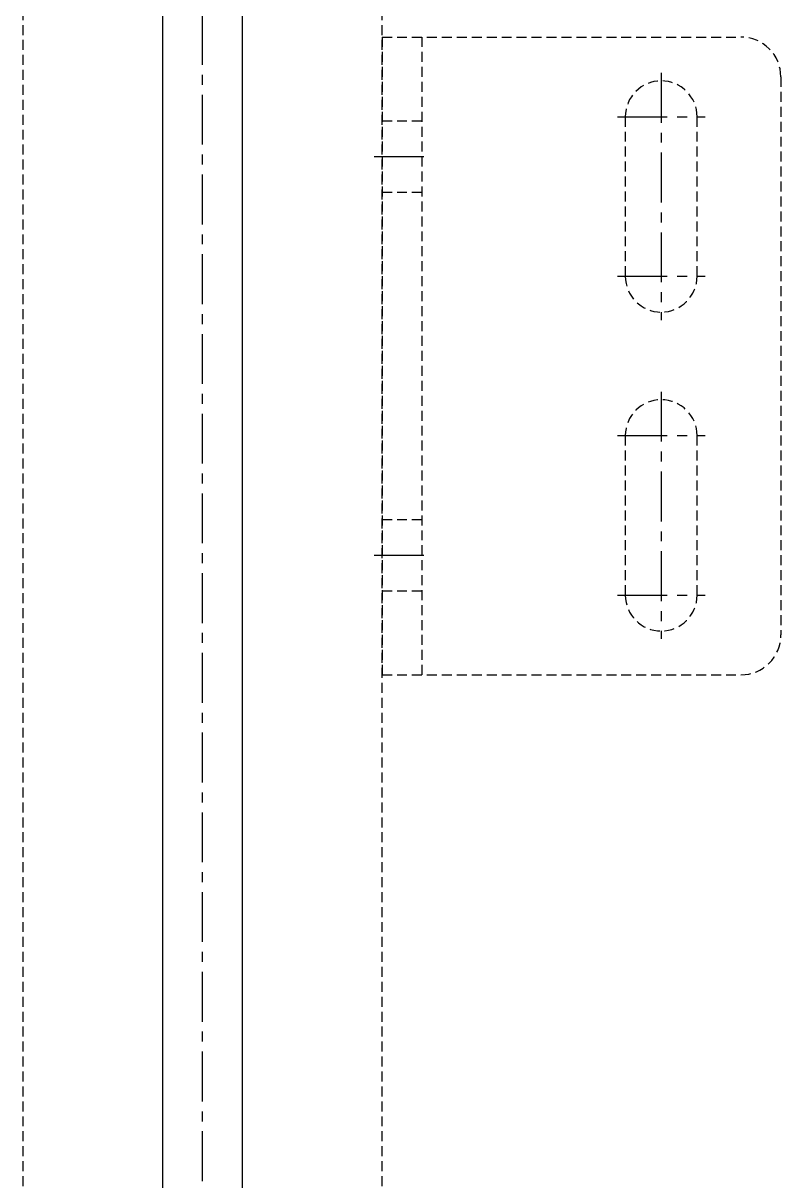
# Model space of a CAD drawing. Header units: inches. Extents: x 0 to 77285, y -118 to 40065.
# Drawn here: x 26028 to 26123, y 2283.9 to 2429.1 of the extents above; entities that cross this region are included whole.
import ezdxf

# ---------------------------------------------------------------- set-up
doc = ezdxf.new("R2010")
doc.units = ezdxf.units.IN
doc.header["$LTSCALE"] = 5
doc.header["$MEASUREMENT"] = 0
doc.linetypes.add('CENTER', pattern=[2, 1.25, -0.25, 0.25, -0.25])
doc.linetypes.add('HIDDEN', pattern=[0.375, 0.25, -0.125])
for name, color, linetype in [('11', 1, 'CENTER'), ('22', 2, 'HIDDEN'), ('77', 40, 'HIDDEN'), ('A', 8, 'Continuous')]:
    doc.layers.add(name, color=color, linetype=linetype)

# ---------------------------------------------------------------- blocks, each defined once
blk = doc.blocks.new('A$C4ffddd3a')
for p, q in [((337, -675), (337, 38.5, 0)), ((382, -675), (382, 38.5, 0))]:
    blk.add_line(p, q)
at = {"layer": '11'}
blk.add_line((359.5, -675), (359.5, 38.5, 0), dxfattribs=at)
at = {"layer": 'A'}
for p, q in [((354.5, -675), (354.5, 38.5, 0)), ((364.5, -675), (364.5, 38.5, 0))]:
    blk.add_line(p, q, dxfattribs=at)
blk = doc.blocks.new('A$Ce5460b59')
for p, q in [((0, 0, 0), (45, 0, 0)), ((0, 0), (0, -80)), ((5, 0), (5, -80)), ((50, -5), (50, -75)), ((0, -80, 0), (45, -80, 0))]:
    blk.add_line(p, q)
blk.add_lwpolyline([(39.5, -10, 1), (30.5, -10), (30.5, -30, 1), (39.5, -30)], format="xyb", close=True)
at = {"elevation": 0}
blk.add_lwpolyline([(39.5, -50, 1), (30.5, -50), (30.5, -70, 1), (39.5, -70)], format="xyb", close=True, dxfattribs=at)
for centre, start, end in [((45, -5, 0), 0, 90), ((45, -75, 0), 270, 0)]:
    blk.add_arc(centre, 5, start, end)
at = {"layer": '11'}
for p, q in [((35, -4.5), (35, -35.5)), ((29.5, -10), (40.5, -10)), ((-1, -15, 0), (6, -15, 0)), ((29.5, -30), (40.5, -30)), ((35, -44.5, 0), (35, -75.5, 0)), ((29.5, -50, 0), (40.5, -50, 0)), ((-1, -65, 0), (6, -65, 0)), ((29.5, -70, 0), (40.5, -70, 0))]:
    blk.add_line(p, q, dxfattribs=at)
at = {"layer": '22'}
for p, q in [((0, -10.5, 0), (5, -10.5, 0)), ((5, -19.5, 0), (0, -19.5, 0)), ((0, -60.5, 0), (5, -60.5, 0)), ((5, -69.5, 0), (0, -69.5, 0))]:
    blk.add_line(p, q, dxfattribs=at)
blk = doc.blocks.new('A$Cba19a6fb')
for name, p in [('A$C4ffddd3a', (-186, 71.5, 0)), ('A$Ce5460b59', (196, -90))]:
    blk.add_blockref(name, p)
blk = doc.blocks.new('A$C4e1bf573')
blk.add_blockref('A$Cba19a6fb', (0, -191.5, 0))

msp = doc.modelspace()

# ---------------------------------------------------------------- block references
at = {"layer": '77'}
msp.add_blockref('A$C4e1bf573', (25876.99380061, 2708.83538786, 0.00000002), dxfattribs=at)

doc.saveas('drawing.dxf')
